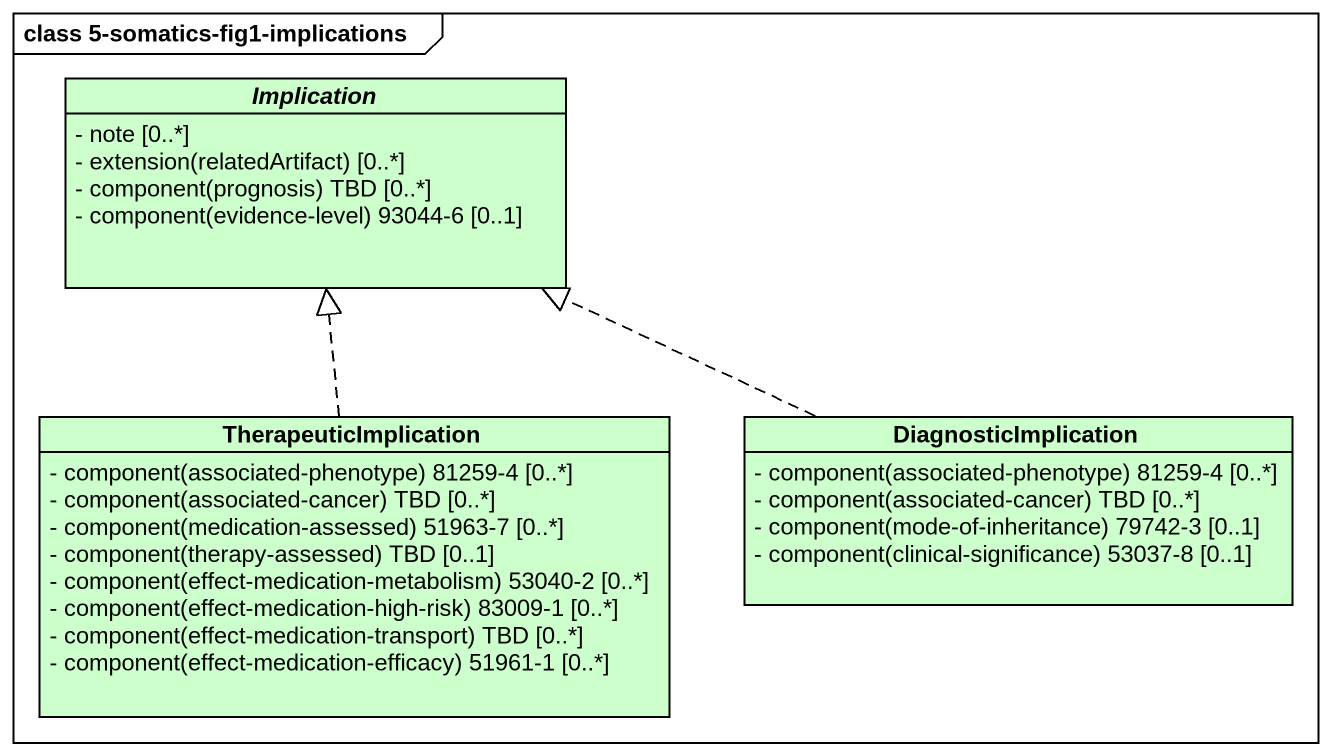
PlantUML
@startuml
mainframe class 5-somatics-fig1-implications
hide circle
hide empty members
skinparam classAttributeIconSize 0
abstract class Implication #CCFFCC {
  - note [0..*]
  {field} - extension(relatedArtifact) [0..*]
  {field} - component(prognosis) TBD [0..*]
  {field} - component(evidence-level) 93044-6 [0..1]
}
class TherapeuticImplication #CCFFCC {
  {field} - component(associated-phenotype) 81259-4 [0..*]
  {field} - component(associated-cancer) TBD [0..*]
  {field} - component(medication-assessed) 51963-7 [0..*]
  {field} - component(therapy-assessed) TBD [0..1]
  {field} - component(effect-medication-metabolism) 53040-2 [0..*]
  {field} - component(effect-medication-high-risk) 83009-1 [0..*]
  {field} - component(effect-medication-transport) TBD [0..*]
  {field} - component(effect-medication-efficacy) 51961-1 [0..*]
}
class DiagnosticImplication #CCFFCC {
  {field} - component(associated-phenotype) 81259-4 [0..*]
  {field} - component(associated-cancer) TBD [0..*]
  {field} - component(mode-of-inheritance) 79742-3 [0..1]
  {field} - component(clinical-significance) 53037-8 [0..1]
}
TherapeuticImplication .up.|> Implication
DiagnosticImplication .left.|> Implication
@enduml
